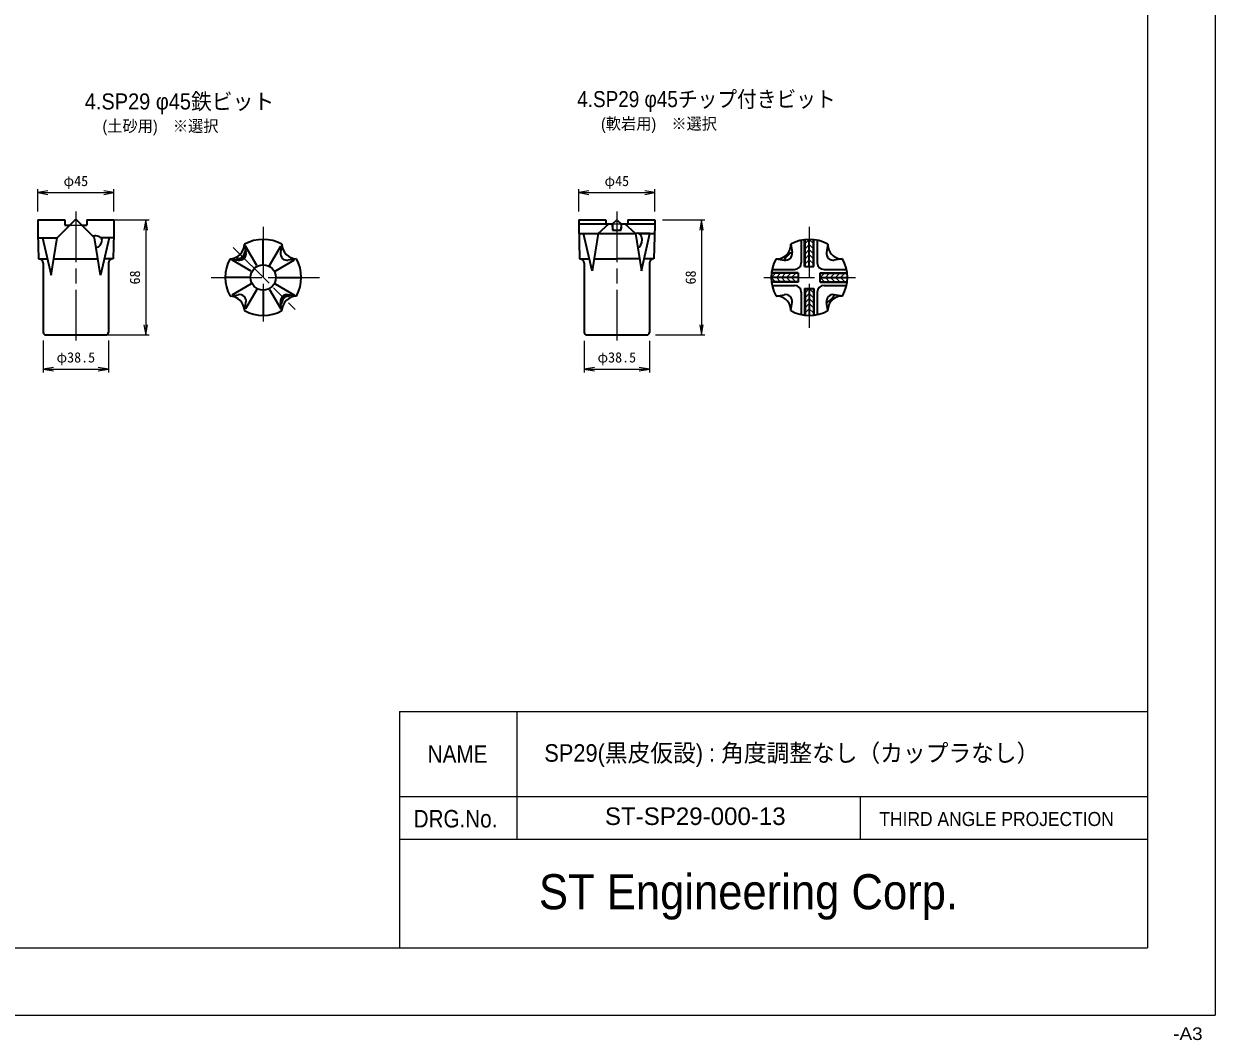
# Model space of a CAD drawing. Units: millimetres at full size, sheet at 1:2.5. Extents: x 4006 to 5686, y -945 to 258.
# Drawn here: x 4981 to 5686, y -945 to -343 of the extents above; entities that cross this region are included whole.
import ezdxf
from ezdxf.enums import TextEntityAlignment as Align

# ---------------------------------------------------------------- set-up
doc = ezdxf.new("R2010")
doc.units = ezdxf.units.MM
doc.header["$LTSCALE"] = 2.5
doc.linetypes.add('CHAIN', pattern=[18.5, 12, -1.5, 3.5, -1.5])
doc.linetypes.add('DASHED_SPACED', pattern=[12, 6, -6])
for name, color, linetype, lineweight in [('1外形線', 7, 'Continuous', 35), ('2細い実線', 3, 'Continuous', 20), ('3隠れ線', 2, 'DASHED_SPACED', 13), ('4中心線', 1, 'CHAIN', 15), ('6寸法線', 4, 'Continuous', 13), ('7 枠・タイトル', 7, 'Continuous', 13)]:
    doc.layers.add(name, color=color, linetype=linetype, lineweight=lineweight)
doc.styles.add('ＭＳ ゴシック', font='')
doc.styles.add('ＭＳ Ｐゴシック', font='')
doc.styles.get('ＭＳ ゴシック').set_extended_font_data('MS Gothic')
doc.styles.get('ＭＳ Ｐゴシック').set_extended_font_data('MS PGothic')

# ---------------------------------------------------------------- blocks, each defined once
blk = doc.blocks.new('open_arrow')
at = {"color": 0, "linetype": 'Continuous', "lineweight": -2}
blk.add_lwpolyline([(7.5, 1.25), (0, 0), (7.5, -1.25)], dxfattribs=at)

msp = doc.modelspace()

# ---------------------------------------------------------------- linework, layer by layer
at = {"layer": '1外形線'}
for p, q in [((4989.4, -459.461), (4989.4, -467.461)), ((4989.4, -459.461), (5005.4, -459.461)), ((5000.9, -470.047), (5011.193, -459.754)), ((5005.4, -459.461), (5005.4, -462.461)), ((5005.4, -462.461), (5008.486, -462.461)), ((5022.9, -470.047), (5012.607, -459.754)), ((5015.315, -462.461), (5018.4, -462.461)), ((5018.4, -459.461), (5018.4, -462.461)), ((5018.4, -459.461), (5034.4, -459.461)), ((5034.4, -459.461), (5034.4, -467.461)), ((5309.335, -459.461), (5309.335, -462.461)), ((5309.335, -459.461), (5325.335, -459.461)), ((5309.335, -461.761), (5329.335, -461.761)), ((5309.335, -462.461), (5309.837, -482.461)), ((5320.835, -467.461), (5327.105, -461.761)), ((5325.335, -459.461), (5325.335, -461.761)), ((5329.085, -461.761), (5329.335, -465.461)), ((5329.335, -461.761), (5331.435, -459.661)), ((5329.335, -461.761), (5329.335, -464.461)), ((5332.235, -459.661), (5334.335, -461.761)), ((5334.335, -465.461), (5334.585, -461.761)), ((5334.335, -461.761), (5354.335, -461.761)), ((5334.335, -461.761), (5334.335, -464.461)), ((5342.835, -467.461), (5336.565, -461.761)), ((5338.335, -459.461), (5338.335, -461.761)), ((5338.335, -459.461), (5354.335, -459.461)), ((5354.335, -462.461), (5353.833, -482.461)), ((5354.335, -459.461), (5354.335, -462.461)), ((4989.4, -467.461), (4989.902, -482.461)), ((4989.487, -470.047), (5000.9, -470.047)), ((4992.273, -470.047), (4997.405, -492.047)), ((4997.405, -492.047), (5000.9, -470.047)), ((5026.396, -492.047), (5022.9, -470.047)), ((5031.528, -470.047), (5026.396, -492.047)), ((5034.314, -470.047), (5026.785, -470.047)), ((5034.4, -467.461), (5033.899, -482.461)), ((5122.716, -485.959), (5122.716, -470.959)), ((5309.46, -467.461), (5342.835, -467.461)), ((5317.289, -489.461), (5312.207, -467.461)), ((5312.207, -467.461), (5320.835, -467.461)), ((5320.835, -467.461), (5317.289, -489.461)), ((5329.335, -465.461), (5334.335, -465.461)), ((5342.835, -467.461), (5346.381, -489.461)), ((5351.463, -467.461), (5344.765, -467.461)), ((5344.765, -467.461), (5351.463, -467.461)), ((5346.381, -489.461), (5351.463, -467.461)), ((5351.463, -467.461), (5354.209, -467.461)), ((5440.962, -471.462), (5440.962, -484.729)), ((5442.942, -486.959), (5442.942, -471.128)), ((5443.192, -486.959), (5443.192, -471.099)), ((5445.692, -486.959), (5445.692, -470.959)), ((5448.192, -486.959), (5448.192, -471.099)), ((5448.442, -486.959), (5448.442, -471.128)), ((5450.422, -471.462), (5450.422, -484.729)), ((5111.716, -473.831), (5112.52, -478.66)), ((5118.972, -486.388), (5112.315, -474.867)), ((5126.461, -486.388), (5133.118, -474.867)), ((5133.716, -473.831), (5132.913, -478.661)), ((5434.692, -473.832), (5435.495, -478.661)), ((5456.692, -473.832), (5455.888, -478.661)), ((4989.902, -482.461), (4995.169, -482.461)), ((4992.65, -484.961), (4992.65, -525.957)), ((4998.928, -482.461), (5024.873, -482.461)), ((5033.899, -482.461), (5028.632, -482.461)), ((5031.15, -484.961), (5031.15, -525.957)), ((5033.9, -482.461), (5033.567, -482.461)), ((5103.088, -482.459), (5107.918, -483.263)), ((5115.645, -489.715), (5104.124, -483.058)), ((5129.788, -489.715), (5141.308, -483.058)), ((5142.344, -482.459), (5137.515, -483.263)), ((5309.837, -482.461), (5315.672, -482.461)), ((5312.585, -484.961), (5312.585, -525.961)), ((5318.417, -482.461), (5331.835, -482.461)), ((5345.253, -482.461), (5331.835, -482.461)), ((5353.833, -482.461), (5347.998, -482.461)), ((5351.085, -484.961), (5351.085, -525.961)), ((5426.064, -482.459), (5430.893, -483.263)), ((5465.32, -482.459), (5460.491, -483.263)), ((5439.192, -490.959), (5423.331, -490.959)), ((5439.192, -490.709), (5423.36, -490.709)), ((5423.695, -488.729), (5436.962, -488.729)), ((5439.192, -490.709), (5439.192, -496.209)), ((5442.942, -486.959), (5448.442, -486.959)), ((5452.192, -490.709), (5468.023, -490.709)), ((5452.192, -496.209), (5452.192, -490.709)), ((5452.192, -490.959), (5468.052, -490.959)), ((5454.422, -488.729), (5467.689, -488.729)), ((5115.216, -493.459), (5100.216, -493.459)), ((5115.645, -497.204), (5104.124, -503.861)), ((5129.788, -497.204), (5141.308, -503.861)), ((5130.216, -493.459), (5145.216, -493.459)), ((5439.192, -493.459), (5423.192, -493.459)), ((5439.192, -495.959), (5423.331, -495.959)), ((5439.192, -496.209), (5423.36, -496.209)), ((5423.695, -498.189), (5436.962, -498.189)), ((5442.942, -499.959), (5442.942, -515.791)), ((5442.942, -499.959), (5448.442, -499.959)), ((5443.192, -499.959), (5443.192, -515.82)), ((5445.692, -499.959), (5445.692, -515.959)), ((5448.192, -499.959), (5448.192, -515.82)), ((5448.442, -499.959), (5448.442, -515.791)), ((5452.192, -493.459), (5468.192, -493.459)), ((5452.192, -495.959), (5468.052, -495.959)), ((5452.192, -496.209), (5468.023, -496.209)), ((5454.422, -498.189), (5467.689, -498.189)), ((5103.088, -504.459), (5107.917, -503.656)), ((5118.972, -500.531), (5112.315, -512.051)), ((5122.716, -500.959), (5122.716, -515.959)), ((5126.461, -500.531), (5133.118, -512.051)), ((5142.344, -504.459), (5137.515, -503.656)), ((5426.064, -504.459), (5430.893, -503.656)), ((5440.962, -502.189), (5440.962, -515.457)), ((5450.422, -502.189), (5450.422, -515.457)), ((5465.32, -504.459), (5460.49, -503.656)), ((5111.716, -513.087), (5112.52, -508.258)), ((5133.716, -513.087), (5132.913, -508.258)), ((5434.692, -513.087), (5435.495, -508.258)), ((5456.692, -513.087), (5455.888, -508.258)), ((4994.15, -527.457), (5029.65, -527.457)), ((5314.085, -527.461), (5349.585, -527.461))]:
    msp.add_line(p, q, dxfattribs=at)
msp.add_circle((5122.716, -493.459), 7.5, dxfattribs=at)
for centre, radius, start, end in [((5011.9, -460.461), 1, 44.99969, 135), ((5330.335, -464.461), 1, 180, 270), ((5331.835, -459.961), 0.5, 36.8713, 143.135), ((5333.335, -464.461), 1, 270, 0), ((5122.716, -493.459), 22.5, 60.73243, 119.26759), ((5445.692, -493.459), 22.5, 60.73243, 119.26759), ((5102.787, -473.53), 8.935, 271.93585, 358.06434), ((5108.574, -479.317), 4, 260.55277, 9.44831), ((5109.213, -478.646), 2.448, 338.99384, 354.34417), ((5113.864, -478.951), 2.216, 161.38903, 178.36778), ((5111.983, -478.167), 0.232, 65.37543, 199.21356), ((5107.822, -478.394), 4.257, 348.21963, 357.05111), ((5105.814, -478.229), 6.271, 356.4919, 2.49006), ((5136.858, -479.317), 4, 170.55255, 279.44834), ((5142.646, -473.53), 8.935, 181.93575, 268.06434), ((5426.365, -474.132), 8.332, 267.93001, 2.06999), ((5431.55, -479.317), 4, 260.5523, 9.44791), ((5459.834, -479.317), 4, 170.55209, 279.44791), ((5465.019, -474.132), 8.332, 177.93001, 272.06999), ((4990.15, -484.961), 2.5, 0, 90), ((5033.65, -484.961), 2.5, 90, 180), ((5122.716, -493.459), 22.5, 150.73241, 209.26759), ((5107.424, -482.726), 0.232, 70.77492, 204.63645), ((5107.486, -476.564), 6.264, 267.50462, 273.50993), ((5108.208, -484.608), 2.216, 91.63637, 108.61402), ((5107.651, -478.565), 4.257, 272.95123, 281.783), ((5107.903, -479.956), 2.448, 275.65499, 291.00489), ((5107.231, -476.914), 5.96, 282.49093, 288.79808), ((5107.457, -478.713), 3.769, 290.56272, 300.54879), ((5107.18, -476.673), 6.204, 288.52949, 294.59629), ((5107.399, -478.593), 3.901, 300.38288, 310.02669), ((5107.86, -478.136), 4.591, 294.47706, 302.67081), ((5107.369, -478.563), 3.944, 310.07916, 319.61814), ((5107.964, -478.368), 4.34, 303.16491, 311.83002), ((5107.819, -478.112), 3.944, 310.38135, 319.91889), ((5107.85, -478.143), 3.901, 319.97148, 329.61651), ((5107.625, -478.707), 4.34, 318.16933, 326.83467), ((5107.969, -478.2), 3.769, 329.45129, 339.4372), ((5107.393, -478.603), 4.591, 327.32981, 335.52386), ((5105.93, -477.923), 6.204, 335.40267, 341.46928), ((5106.172, -477.975), 5.958, 341.20201, 347.51114), ((5122.716, -493.459), 22.5, 330.73241, 29.26759), ((5310.085, -484.961), 2.5, 0, 90), ((5353.585, -484.961), 2.5, 90, 180), ((5445.692, -493.459), 22.5, 150.73241, 209.26759), ((5436.962, -484.729), 4, 270, 0), ((5454.422, -484.729), 4, 180, 270), ((5445.692, -493.459), 22.5, 330.73241, 29.26759), ((5436.962, -502.189), 4, 0, 90), ((5454.422, -502.189), 4, 90, 180), ((5102.787, -513.389), 8.935, 1.93575, 88.06435), ((5108.574, -507.601), 4, 350.55255, 99.44813), ((5136.858, -507.601), 4, 80.55255, 189.44834), ((5139.263, -508.945), 5.96, 161.2033, 167.50985), ((5139.502, -508.996), 6.204, 155.40349, 161.47009), ((5142.646, -513.389), 8.935, 91.93575, 178.06434), ((5138.04, -508.316), 4.591, 147.32984, 155.52383), ((5137.463, -508.719), 3.769, 149.45127, 159.43723), ((5137.808, -508.212), 4.34, 138.16947, 146.83453), ((5137.583, -508.776), 3.901, 139.97333, 149.61709), ((5137.468, -508.551), 4.34, 123.16549, 131.83051), ((5137.613, -508.806), 3.944, 130.3819, 139.92081), ((5138.063, -508.356), 3.944, 130.0792, 139.61809), ((5137.572, -508.783), 4.591, 114.47541, 122.66939), ((5138.033, -508.326), 3.901, 120.38292, 130.02666), ((5138.253, -510.246), 6.204, 108.53073, 114.59731), ((5137.975, -508.206), 3.769, 110.56237, 120.54831), ((5138.202, -510.006), 5.96, 102.49041, 108.79691), ((5137.529, -506.962), 2.448, 95.65601, 111.00558), ((5137.782, -508.353), 4.256, 92.95201, 101.78418), ((5137.225, -502.311), 2.216, 271.63678, 288.61392), ((5137.946, -510.357), 6.267, 87.50677, 93.50953), ((5138.008, -504.193), 0.232, 250.78095, 24.62824), ((5426.365, -512.786), 8.332, 357.93001, 92.06999), ((5431.55, -507.601), 4, 350.55209, 99.4477), ((5459.834, -507.601), 4, 80.55209, 189.44791), ((5465.019, -512.786), 8.332, 87.93001, 182.06999), ((5122.716, -493.459), 22.5, 240.73241, 299.26757), ((5139.611, -508.689), 6.264, 176.49005, 182.4954), ((5133.45, -508.751), 0.232, 245.37066, 19.22195), ((5137.61, -508.525), 4.256, 168.21583, 177.04798), ((5131.568, -507.968), 2.216, 341.38602, 358.36359), ((5136.219, -508.272), 2.448, 158.99502, 174.34469), ((5445.692, -493.459), 22.5, 240.73241, 299.26757), ((4994.15, -525.957), 1.5, 180, 270), ((5029.65, -525.957), 1.5, 270, 0), ((5314.085, -525.961), 1.5, 180, 270), ((5349.585, -525.961), 1.5, 270, 0)]:
    msp.add_arc(centre, radius, start, end, dxfattribs=at)
for centre, major_axis, ratio, start_param, end_param in [((5023.439, -471.456), (-3.985, 0), 0.650921, 3.1415927, 5.1052524), ((5023.439, -471.456), (0, 4.298), 0.927188, 3.2334959, 4.712389), ((5343.974, -470.961), (0, 3.646), 0.775841, 4.712389, 6.6883082), ((5343.974, -470.961), (0, 4.774), 0.5925, 3.2098697, 4.712389), ((5433.552, -481.321), (2.828, 2.829), 0.258667, 0.5972124, 2.5443844), ((5457.831, -505.598), (2.828, 2.828), 0.258667, 3.7388009, 5.6859729)]:
    msp.add_ellipse(centre, major_axis=major_axis, ratio=ratio, start_param=start_param, end_param=end_param, dxfattribs=at)
at = {"layer": '2細い実線'}
for p, q in [((5443.192, -473.459), (5445.692, -470.959)), ((5448.192, -473.459), (5445.692, -470.959)), ((5443.192, -476.459), (5445.691, -473.959)), ((5443.192, -479.459), (5445.691, -476.959)), ((5448.192, -476.459), (5445.692, -473.959)), ((5448.192, -479.459), (5445.692, -476.959)), ((5443.192, -482.459), (5445.691, -479.959)), ((5443.192, -485.459), (5445.691, -482.959)), ((5448.192, -482.459), (5445.692, -479.959)), ((5448.192, -485.459), (5445.692, -482.959)), ((5425.691, -490.959), (5423.191, -493.459)), ((5428.691, -490.959), (5426.191, -493.459)), ((5431.691, -490.959), (5429.191, -493.459)), ((5434.691, -490.959), (5432.192, -493.459)), ((5437.691, -490.959), (5435.192, -493.459)), ((5454.692, -490.959), (5452.192, -493.459)), ((5457.692, -490.959), (5455.192, -493.459)), ((5460.691, -490.959), (5458.192, -493.459)), ((5463.692, -490.959), (5461.192, -493.459)), ((5466.691, -490.959), (5464.192, -493.459)), ((5425.692, -495.959), (5423.192, -493.459)), ((5428.692, -495.959), (5426.192, -493.459)), ((5431.692, -495.959), (5429.192, -493.459)), ((5434.692, -495.959), (5432.192, -493.459)), ((5437.692, -495.959), (5435.192, -493.459)), ((5443.192, -502.459), (5445.691, -499.959)), ((5448.192, -502.459), (5445.692, -499.959)), ((5454.692, -495.959), (5452.192, -493.459)), ((5457.692, -495.959), (5455.192, -493.459)), ((5460.692, -495.959), (5458.192, -493.459)), ((5463.692, -495.959), (5461.192, -493.459)), ((5466.692, -495.959), (5464.192, -493.459)), ((5443.192, -505.459), (5445.692, -502.959)), ((5443.192, -508.459), (5445.692, -505.959)), ((5448.192, -505.459), (5445.692, -502.959)), ((5448.192, -508.459), (5445.692, -505.959)), ((5443.192, -511.459), (5445.692, -508.959)), ((5443.192, -514.459), (5445.692, -511.959)), ((5448.192, -511.459), (5445.692, -508.959)), ((5448.192, -514.459), (5445.692, -511.959))]:
    msp.add_line(p, q, dxfattribs=at)
at = {"layer": '3隠れ線'}
for p, q in [((5008.486, -462.461), (5015.315, -462.461)), ((5329.335, -461.761), (5334.335, -461.761))]:
    msp.add_line(p, q, dxfattribs=at)
at = {"layer": '4中心線'}
for p, q in [((5011.9, -454.443), (5011.9, -533.763)), ((5331.835, -454.443), (5331.835, -531.717)), ((5122.716, -463.504), (5122.716, -519.496)), ((5445.692, -463.504), (5445.692, -523.189)), ((5104.961, -475.704), (5141.617, -512.36)), ((5091.971, -493.459), (5156.038, -493.459)), ((5418.83, -493.459), (5473.042, -493.459))]:
    msp.add_line(p, q, dxfattribs=at)
at = {"layer": '6寸法線'}
for p, q in [((4989.4, -454.381), (4989.4, -441.28)), ((4989.4, -443.28), (5034.4, -443.28)), ((5034.4, -454.381), (5034.4, -441.28)), ((5309.335, -454.381), (5309.335, -441.28)), ((5309.335, -443.28), (5354.335, -443.28)), ((5354.335, -454.381), (5354.335, -441.28)), ((5023.48, -459.461), (5055.216, -459.461)), ((5053.216, -459.461), (5053.216, -527.457)), ((5358.848, -459.461), (5383.889, -459.461)), ((5381.889, -459.461), (5381.889, -527.461)), ((5017.075, -527.457), (5055.216, -527.457)), ((5354.665, -527.461), (5383.889, -527.461)), ((4992.65, -530.726), (4992.65, -549.653)), ((5031.15, -530.726), (5031.15, -549.653)), ((5312.585, -531.041), (5312.585, -549.653)), ((5351.085, -531.041), (5351.085, -549.653)), ((4992.65, -547.653), (5031.15, -547.653)), ((5312.585, -547.653), (5351.085, -547.653))]:
    msp.add_line(p, q, dxfattribs=at)
at = {"layer": '7 枠・タイトル'}
for p, q in [((5685.728, 257.966), (5685.728, -930.034)), ((5645.728, 217.966), (5645.728, -890.034)), ((5203.41, -750.338), (5645.728, -750.338)), ((5203.41, -750.338), (5203.41, -890.034)), ((5272.78, -750.338), (5272.78, -825.79)), ((5203.41, -800.639), (5645.728, -800.639)), ((5475.858, -800.639), (5475.858, -825.79)), ((5203.41, -825.79), (5645.728, -825.79)), ((4045.728, -890.034), (5645.728, -890.034)), ((4005.728, -930.034), (5685.728, -930.034))]:
    msp.add_line(p, q, dxfattribs=at)

# ---------------------------------------------------------------- block references
at = {"layer": '6寸法線', "xscale": 0.8, "yscale": 0.8}
for p in [(4989.4, -443.28), (5309.335, -443.28), (4992.65, -547.653), (5312.585, -547.653)]:
    msp.add_blockref('open_arrow', p, dxfattribs=at)
for p, rotation in [((5034.4, -443.28), 180), ((5354.335, -443.28), 180), ((5053.216, -459.461), 270), ((5381.889, -459.461), 270), ((5053.216, -527.457), 90), ((5381.889, -527.461), 90), ((5031.15, -547.653), 180), ((5351.085, -547.653), 180)]:
    msp.add_blockref('open_arrow', p, dxfattribs=dict(at, rotation=rotation))

# ---------------------------------------------------------------- texts
at = {"layer": '6寸法線', "style": 'ＭＳ ゴシック'}
for s, p in [('φ45', (5011.9, -436.36)), ('φ45', (5331.835, -436.36)), ('φ38.5', (5011.9, -540.733)), ('φ38.5', (5331.835, -540.733))]:
    msp.add_text(s, height=6.076, dxfattribs=at).set_placement(p, align=Align.MIDDLE_CENTER)
for p in [(5046.816, -493.459), (5375.489, -493.461)]:
    msp.add_text('68', height=6.076, rotation=90, dxfattribs=at).set_placement(p, align=Align.MIDDLE_CENTER)
at = {"layer": '7 枠・タイトル', "style": 'ＭＳ Ｐゴシック'}
for s, height, width, p in [('4.SP29 φ45鉄ビット', 9.501, 0.95, (5073.221, -389.318)), ('4.SP29 φ45チップ付きビット', 9.501, 0.9, (5384.844, -387.934)), ('(土砂用)\u3000※選択', 6.928, 0.95, (5061.96, -403.851)), ('(軟岩用)\u3000※選択', 6.928, 0.95, (5356.776, -402.47))]:
    msp.add_text(s, height=height, dxfattribs=dict(at, width=width)).set_placement(p, align=Align.MIDDLE_CENTER)
for s, height, width, p in [('SP29(黒皮仮設) : 角度調整なし（カップラなし）', 10.37, 0.95, (5288.967, -783.099)), ('NAME', 10.37, 0.9, (5220.032, -783.731)), ('DRG.No.', 10.37, 0.9, (5211.694, -821.999)), ('ST-SP29-000-13', 10.37, 1.05, (5324.823, -820.527)), ('THIRD ANGLE PROJECTION', 8.297, 0.95, (5487.11, -820.51)), ('ST Engineering Corp.', 20.74, 0.95, (5285.804, -873.503)), ('-A3', 7.423, 1.15, (5660.921, -946.859))]:
    msp.add_text(s, height=height, dxfattribs=dict(at, width=width)).set_placement(p, align=Align.BOTTOM_LEFT)

doc.saveas('drawing.dxf')
